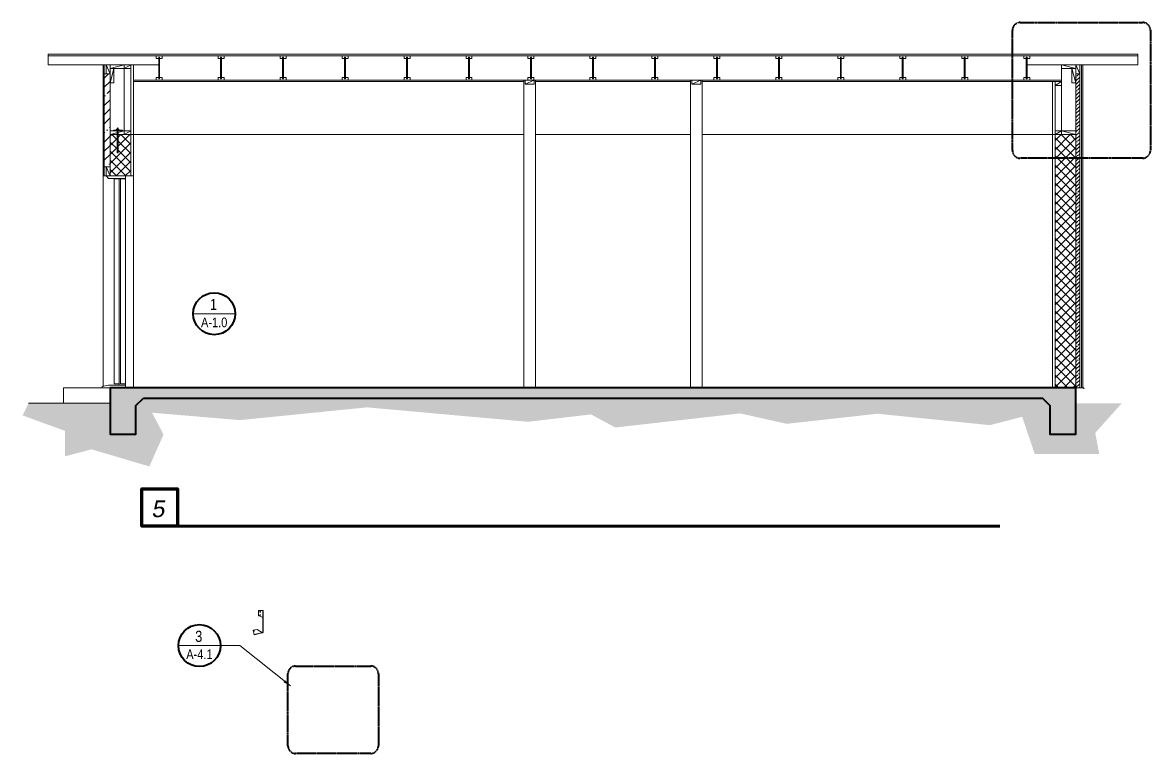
# Model space of a CAD drawing. Header units: inches. Extents: x -3905 to 10892, y 1064 to 9590.
# Drawn here: x 2129 to 2565.8, y 3535.6 to 3818.6 of the extents above; entities that cross this region are included whole.
import ezdxf
from ezdxf.enums import TextEntityAlignment as Align

# ---------------------------------------------------------------- set-up
doc = ezdxf.new("R2010")
doc.units = ezdxf.units.IN
doc.header["$MEASUREMENT"] = 0
doc.linetypes.add('CENTERLINE', pattern=[1.81, 0.75, -0.0625, 0.03, -0.0625, 0.75, -0.0625, 0.03, -0.0625])
doc.linetypes.add('MYHIDDEN', pattern=[0.1875, 0.125, -0.0625])
doc.layers.add('SECTIONS', color=70, linetype='Continuous', lineweight=0)
doc.styles.add('DS-TXT1', font='arial.ttf', dxfattribs={"oblique": 10})
doc.styles.get("Standard").update_dxf_attribs({"font": 'arial.ttf', "oblique": 10})
doc.styles.add('Title', font='swissck.ttf')
doc.dimstyles.new('DS-Fraction$7', dxfattribs={"dimtxt": 0.125, "dimasz": 0.125, "dimexe": 0.06, "dimexo": 0.06, "dimgap": 0.02, "dimtad": 0, "dimdec": 3, "dimzin": 0, "dimdsep": 46, "dimlunit": 4, "dimtxsty": 'DS-TXT1', "dimblk": 'BOXFILLED', "dimcen": -0.06, "dimclrd": 256, "dimclre": 256, "dimclrt": 256, "dimadec": 0, "dimazin": 0, "dimtfac": 1, "dimtdec": 3, "dimtmove": 1, "dimatfit": 3, "dimfxl": 1, "dimfrac": 2, "dimtolj": 1, "dimtzin": 0, "dimlwd": 0, "dimlwe": -1, "dimarcsym": 0})
pattern_1 = [(45, (339.1874, 1774.1077), (-1.767767, 1.767767), []), (135, (339.1874, 1774.1077), (-1.767767, -1.767767), [])]

# ---------------------------------------------------------------- blocks, each defined once
blk = doc.blocks.new('LSSUI35-l')
for p, q in [((-1.76, 11.58), (-1.76, 3.08)), ((-1.76, 11.58), (0.02, 11.58)), ((-1.7, 9.58), (-1.76, 9.58)), ((-1.7, 9.47), (-1.76, 9.47)), ((-1.7, 11.58), (-1.7, 8.91)), ((-1.7, 9.58), (-1.7, 3.08)), ((-0.35, 9.58), (-1.63, 8.84)), ((-1.63, 8.84), (-1.63, 3.33)), ((-0.65, 11.16), (-0.56, 11.16)), ((-0.65, 11), (-0.56, 11)), ((-0.65, 9.91), (-0.56, 9.91)), ((-0.65, 9.75), (-0.56, 9.75)), ((-0.09, 9.58), (-0.35, 9.58)), ((-0.09, 9.58), (0.02, 9.69)), ((0.02, 9.69), (0.02, 11.58)), ((-1.74, 3.01), (1.65, 2.18)), ((-1.72, 3.07), (-1.54, 3.03)), ((0.46, 4.21), (-1.54, 3)), ((-1.51, 3.02), (1.66, 2.24)), ((2.07, 3.91), (0.52, 4.29)), ((2.07, 3.91), (1.65, 2.18)), ((1.73, 3.79), (1.65, 3.74)), ((1.81, 3.66), (1.73, 3.61))]:
    blk.add_line(p, q)
for centre, radius, start, end in [((-1.71, 8.83), 0.0781, 7.2845, 78.463), ((-0.65, 11.08), 0.0781, 90, 270), ((-0.65, 9.83), 0.0781, 90, 270), ((-0.56, 11.08), 0.0781, 270, 90), ((-0.56, 9.83), 0.0781, 270, 90), ((-1.63, 3.08), 0.125, 180, 210), ((-1.7, 3.33), 0.0625, 270, 0), ((-1.63, 3.08), 0.0625, 180, 210), ((-1.6, 3.1), 0.125, 249.4647, 294.4647), ((-1.52, 3.07), 0.0625, 249.4647, 294.4647), ((0.4, 4.32), 0.125, 301.1977, 346.1977), ((1.69, 3.68), 0.0781, 121.1977, 301.1977), ((1.77, 3.73), 0.0781, 301.1977, 121.1977)]:
    blk.add_arc(centre, radius, start, end)
blk = doc.blocks.new('*U447')
at = {"color": 0, "lineweight": 0}
for p, q in [((1.83, 0.2), (-1.68, 0.2)), ((-1.68, 0), (-1.68, 0.2)), ((1.83, 0), (-1.68, 0)), ((0.41, 0.53), (-0.41, 0.53)), ((-0.25, 0.85), (-0.25, -1.4)), ((0.25, 0.85), (-0.25, 0.85)), ((-0.25, -1.5), (-0.25, 0)), ((0.25, 0.85), (0.25, -1.4)), ((0.25, -1.5), (0.25, 0)), ((1.83, 0), (1.83, 0.2)), ((-0.25, -1.5), (-0.25, -8.38)), ((0.25, -1.5), (0.25, -8.38))]:
    blk.add_line(p, q, dxfattribs=at)
at = {"color": 0, "linetype": 'CENTERLINE', "lineweight": 0}
blk.add_line((0, 1.28), (0, -4.36), dxfattribs=at)
at = {"linetype": 'Continuous', "lineweight": 5}
for p, q in [((-0.75, -3.5), (-0.75, -3.5)), ((-0.25, -8.38), (0.25, -8.38)), ((-0.25, -8.38), (-0.12, -8.5)), ((-0.19, -8.44), (-0.25, -8.38)), ((-0.12, -8.5), (0.12, -8.5))]:
    blk.add_line(p, q, dxfattribs=at)
at = {"linetype": 'Continuous', "lineweight": 0}
blk.add_line((0.12, -8.5), (0.25, -8.38), dxfattribs=at)
at = {"color": 0, "lineweight": 0}
for points in [[(0.41, 0.53), (0.41, 0.2), (-0.41, 0.2), (-0.41, 0.53)], [(-0.3, 0.59), (0.3, 0.59)]]:
    blk.add_lwpolyline(points, dxfattribs=at)
for centre, radius, start, end in [((-0.3, 0.45), 0.136, 34.0045, 145.9955), ((0, 0.27), 0.317, 54.1118, 125.8882), ((0.3, 0.45), 0.136, 34, 146)]:
    blk.add_arc(centre, radius, start, end, dxfattribs=at)
blk = doc.blocks.new('BCI 9-12')
at = {"color": 0}
for p, q in [((0.96875, 0.5625), (0.96875, 8.9375)), ((1.34375, 8.9375), (0.96875, 8.9375)), ((1.34375, 0.5625), (1.34375, 8.9375)), ((1.34375, 0.5625), (0.96875, 0.5625))]:
    blk.add_line(p, q, dxfattribs=at)
for points in [[(1.34375, 8.375), (2.3125, 8.375), (2.3125, 9.5), (0, 9.5), (0, 8.375), (0.96875, 8.375)], [(1.34375, 1.125), (2.3125, 1.125), (2.3125, 0), (0, 0), (0, 1.125), (0.96875, 1.125)]]:
    blk.add_lwpolyline(points, dxfattribs=at)
blk = doc.blocks.new('*U462')
at = {"color": 0, "lineweight": 0}
blk.add_line((0, 0), (3.5, 1.5), dxfattribs=at)
blk.add_lwpolyline([(0, 0), (3.5, 0), (3.5, 1.5), (0, 1.5)], close=True, dxfattribs=at)
blk = doc.blocks.new('DETAIL-BUBBLE')
at = {"linetype": 'Continuous', "lineweight": 0}
blk.add_line((0, 0), (-16.27, 0), dxfattribs=at)
at = {"linetype": 'Continuous', "lineweight": 40}
blk.add_circle((-8.14, 0), 8.14, dxfattribs=at)
at = {"linetype": 'Continuous', "lineweight": 0, "style": 'Title'}
blk.add_attdef('1', (-9.8, 1.43), '', height=4.32, dxfattribs=at)
blk.add_attdef('A7.0', text='', height=3.72, dxfattribs=at).set_placement((-8.16, -5.22), align=Align.CENTER)
blk = doc.blocks.new('_BoxFilled')
at = {"color": 0, "linetype": 'ByBlock', "lineweight": -2}
blk.add_line((-0.5, 0), (-1, 0), dxfattribs=at)
at = {"color": 0, "linetype": 'ByBlock'}
blk.add_solid([(-0.5, 0.5), (0.5, 0.5), (-0.5, -0.5), (0.5, -0.5)], dxfattribs=at)

msp = doc.modelspace()

# ---------------------------------------------------------------- hatches: boundary and pattern name
at = {"layer": 'SECTIONS', "linetype": 'Continuous', "lineweight": 0}
h = msp.add_hatch(dxfattribs=at)
h.set_pattern_fill('ANSI35', color=256, scale=20)
h.set_pattern_definition([(45, (339.1874, 1774.1077), (-3.535534, 3.535534), []), (45, (342.723, 1774.1077), (-3.535534, 3.535534), [6.25, -1.25, 0, -1.25])])
h.paths.add_polyline_path([(2162.87854, 3798.75575), (2161.3786, 3798.75575), (2160.62854, 3798.75575), (2160.62854, 3762.69477), (2161.3786, 3762.69477), (2162.87854, 3762.69477), (2162.87854, 3775.19491), (2162.87854, 3776.69491)])
h = msp.add_hatch(dxfattribs=at)
h.set_pattern_fill('ANSI35', color=256, scale=8)
h.set_pattern_definition([(45, (2290.508, 1499.0425), (-1.4142136, 1.4142136), []), (45, (2291.9221, 1499.0425), (-1.4142136, 1.4142136), [2.5, -0.5, 0, -0.5])])
h.paths.add_polyline_path([(2538.37854, 3798.75701), (2536.87914, 3798.75701), (2536.87914, 3677.19491), (2538.37854, 3677.19491)])
h = msp.add_hatch(dxfattribs=at)
h.set_pattern_fill('ANSI37', color=256, scale=20)
h.set_pattern_definition(pattern_1)
h.paths.add_polyline_path([(2170.87854, 3775.19491), (2166.06556, 3775.19491), (2166.06556, 3768.69491, -1), (2165.56556, 3768.69491), (2165.56556, 3775.19491), (2162.87854, 3775.19491), (2162.87854, 3759.19491), (2170.87854, 3759.19491)])
h = msp.add_hatch(dxfattribs=at)
h.set_pattern_fill('ANSI37', color=256, scale=20)
h.set_pattern_definition(pattern_1)
h.paths.add_polyline_path([(2536.87854, 3775.19491), (2531.37854, 3775.19491), (2528.87854, 3775.19491), (2528.87854, 3677.19491), (2536.87854, 3677.19491)])
h = msp.add_hatch(dxfattribs=at)
h.set_pattern_fill('AR-CONC', color=256, scale=2)
h.set_pattern_definition([(50, (339.187, 1774.108), (14.345204, -1.255043), [1.5, -16.5]), (355, (339.187, 1774.108), (-2.77503, 15.04384), [1.2, -13.2]), (100.45144, (340.383, 1774.003), (11.57018, 13.7888), [1.274804, -14.02284]), (46.1842, (339.187, 1778.108), (21.34483, -3.31039), [2.25, -24.75]), (96.6356, (340.966, 1777.832), (18.69324, 19.48237), [1.9122, -21.03428]), (351.1842, (339.187, 1778.108), (18.69324, 19.48237), [1.8, -19.8]), (21, (341.187, 1777.108), (11.93814, -8.05238), [1.5, -16.5]), (326, (341.187, 1777.108), (4.86631, 14.503), [1.2, -13.2]), (71.45144, (342.182, 1776.437), (16.80445, 6.45062), [1.274804, -14.02284]), (37.5, (339.1874, 1774.1077), (0.243197, 6.657877), [0, -13.04, 0, -13.4, 0, -13.25]), (7.5, (339.1874, 1774.108), (5.26139, 7.888234), [0, -7.64, 0, -12.74, 0, -5.05]), (327.5, (334.7274, 1774.1077), (10.676449, -0.451097), [0, -5, 0, -15.6, 0, -20.7]), (317.5, (332.727, 1774.108), (11.663723, 2.0021), [0, -6.5, 0, -10.36, 0, -14.7])])
h.paths.add_polyline_path([(2536.87854, 3677.19491), (2162.87854, 3677.19491), (2162.87854, 3659.19491), (2172.87854, 3659.19491), (2172.87854, 3670.29364), (2175.77981, 3673.19491), (2523.97727, 3673.19491), (2526.87854, 3670.29364), (2526.87854, 3659.19491), (2536.87854, 3659.19491)])
at = {"layer": 'SECTIONS', "linetype": 'Continuous', "lineweight": 5}
h = msp.add_hatch(dxfattribs=at)
h.set_pattern_fill('EARTH', color=256, scale=20)
h.set_pattern_definition([(0, (4.2614, 232.845), (5, 5), [5, -5]), (0, (4.2614, 234.72), (5, 5), [5, -5]), (0, (4.2614, 236.595), (5, 5), [5, -5]), (90, (4.8864, 237.22), (-5, 5), [5, -5]), (90, (6.7614, 237.22), (-5, 5), [5, -5]), (90, (8.6364, 237.22), (-5, 5), [5, -5])])
h.paths.add_polyline_path([(2544.4066, 3659.69893), (2554.68965, 3671.19491), (2536.87854, 3671.19491), (2536.87854, 3659.19491), (2526.87854, 3659.19491), (2526.87854, 3670.29364), (2523.97727, 3673.19491), (2175.77981, 3673.19491), (2172.87854, 3670.29364), (2172.87854, 3659.19491), (2162.87854, 3659.19491), (2162.87854, 3671.19491), (2131.32705, 3671.19491), (2128.97409, 3666.46095), (2145.3904, 3660.48294), (2145.3904, 3650.60624), (2155.68314, 3653.33531), (2178.09268, 3646.70754), (2183.56481, 3659.05342), (2179.135, 3667.5006), (2213.14018, 3664.64154), (2262.38905, 3669.5799), (2324.64405, 3663.99364), (2349.1382, 3666.85269), (2358.51894, 3661.7844), (2406.85581, 3667.24256), (2424.96583, 3663.21391), (2460.14358, 3667.11262), (2503.62643, 3662.68794), (2516.13408, 3665.93686), (2520.95473, 3651.51167), (2545.97003, 3651.51167)])

# ---------------------------------------------------------------- linework, layer by layer
at = {"layer": 'SECTIONS', "linetype": 'Continuous', "lineweight": 0}
for p, q in [((2560.87854, 3806.38061), (2138.87854, 3806.38061)), ((2138.87854, 3806.38061), (2138.87854, 3802.25561)), ((2138.87854, 3806.38061), (2138.87854, 3805.75561)), ((2560.87854, 3805.75561), (2138.87854, 3805.75561)), ((2560.87854, 3806.38061), (2560.87854, 3805.75561)), ((2560.87854, 3805.75561), (2560.87854, 3802.25561)), ((2181.69111, 3802.25561), (2138.87854, 3802.25561)), ((2160.12854, 3759.19491), (2160.12854, 3802.25561)), ((2160.12854, 3802.25561), (2160.62854, 3802.25561)), ((2160.62854, 3759.19491), (2160.62854, 3802.25561)), ((2162.87854, 3800.75561), (2168.37854, 3802.25561)), ((2162.87854, 3776.69491), (2162.87854, 3800.75561)), ((2164.37854, 3800.75561), (2162.87854, 3795.25561)), ((2170.87854, 3802.25561), (2168.37854, 3800.75561)), ((2168.37854, 3776.69491), (2168.37854, 3800.75561)), ((2170.87854, 3775.19491), (2170.87854, 3802.25561)), ((2171.87854, 3775.19491), (2171.87854, 3802.25561)), ((2518.06596, 3802.25561), (2560.87854, 3802.25561)), ((2536.87854, 3800.75561), (2531.37854, 3802.25561)), ((2531.37854, 3776.69491), (2531.37854, 3800.75561)), ((2535.37854, 3800.75561), (2536.87854, 3795.25561)), ((2536.87854, 3776.69491), (2536.87854, 3800.75561)), ((2539.12854, 3677.19491), (2539.12854, 3802.25561)), ((2539.62854, 3677.19491), (2539.62854, 3802.25561)), ((2531.37854, 3796.25941), (2171.87854, 3796.25941)), ((2323.12854, 3677.19491), (2323.12854, 3796.25941)), ((2323.12854, 3796.25941), (2327.62854, 3796.25941)), ((2327.62854, 3677.19491), (2327.62854, 3796.25941)), ((2387.62854, 3677.19491), (2387.62854, 3796.25941)), ((2387.62854, 3796.25941), (2392.12854, 3796.25941)), ((2392.12854, 3677.19491), (2392.12854, 3796.25941)), ((2323.12854, 3795.75941), (2171.87854, 3795.75941)), ((2387.62854, 3795.75941), (2327.62854, 3795.75941)), ((2531.37854, 3795.75941), (2392.12854, 3795.75941)), ((2527.87854, 3795.75941), (2527.87854, 3677.19491)), ((2531.37854, 3795.75941), (2528.87854, 3794.25941)), ((2528.87854, 3794.25941), (2528.87854, 3775.94491)), ((2162.87854, 3775.19491), (2168.37854, 3776.69491)), ((2162.87854, 3775.19491), (2170.87854, 3775.19491)), ((2164.37854, 3775.19491), (2162.87854, 3775.19491)), ((2170.87854, 3776.69491), (2168.37854, 3775.19491)), ((2170.87854, 3775.19491), (2169.37854, 3775.19491)), ((2169.37854, 3775.19491), (2170.87854, 3775.19491)), ((2170.87854, 3775.19491), (2323.12854, 3775.19491)), ((2171.87854, 3759.19491), (2171.87854, 3775.19491)), ((2327.62854, 3775.19491), (2387.62854, 3775.19491)), ((2392.12854, 3775.19491), (2528.87854, 3775.19491)), ((2531.37854, 3776.69491), (2528.87854, 3775.19491)), ((2528.87854, 3677.19491), (2528.87854, 3775.19491)), ((2528.87854, 3775.19491), (2536.87854, 3775.19491)), ((2536.87854, 3775.19491), (2531.37854, 3776.69491)), ((2536.87854, 3677.19491), (2536.87854, 3775.19491)), ((2160.12854, 3759.19491), (2160.62854, 3759.19491)), ((2160.12854, 3759.19491), (2160.12854, 3677.76494)), ((2160.12854, 3759.19491), (2162.87854, 3759.19491)), ((2162.2364, 3758.19491), (2161.3786, 3759.19491)), ((2168.78524, 3758.19491), (2162.2364, 3758.19491)), ((2170.87854, 3759.19491), (2162.87854, 3759.19491)), ((2168.78524, 3759.19491), (2168.78524, 3758.19491)), ((2170.87854, 3759.19491), (2171.87854, 3759.19491)), ((2171.87854, 3759.19491), (2171.87854, 3677.19491)), ((2162.2364, 3678.19491), (2159.78524, 3677.69491)), ((2168.78524, 3678.19491), (2162.2364, 3678.19491)), ((2168.78524, 3677.19491), (2168.78524, 3678.19491)), ((2162.87854, 3677.19491), (2144.87854, 3677.19491)), ((2144.87854, 3677.19491), (2144.87854, 3671.19491)), ((2159.78524, 3677.69491), (2159.78524, 3677.19491)), ((2159.78524, 3677.19491), (2159.78524, 3677.19491)), ((2159.78524, 3677.19491), (2160.12854, 3677.19491)), ((2160.12854, 3677.19491), (2162.87854, 3677.19491)), ((2166.28524, 3677.19491), (2167.78524, 3677.19491)), ((2166.28524, 3677.19491), (2167.78524, 3677.19491)), ((2167.78524, 3677.19491), (2166.28524, 3677.19491)), ((2536.87854, 3677.19491), (2536.87854, 3659.19491)), ((2162.87854, 3671.19491), (2131.32705, 3671.19491)), ((2131.32705, 3671.19491), (2140.18045, 3671.19491))]:
    msp.add_line(p, q, dxfattribs=at)
at = {"layer": 'SECTIONS', "linetype": 'Continuous', "lineweight": 60}
msp.add_line((2188.98878, 3623.61805), (2507.46965, 3623.61805), dxfattribs=at)
at = {"layer": 'SECTIONS', "linetype": 'MYHIDDEN', "lineweight": 40}
for points in [[(2515.32538, 3818.60835), (2562.78448, 3818.60835, -0.414213562), (2565.78448, 3815.60835), (2565.78448, 3769.07548, -0.414213562), (2562.78448, 3766.07548), (2515.32538, 3766.07548, -0.414213562), (2512.32538, 3769.07548), (2512.32538, 3815.60835, -0.414213562)], [(2234.74398, 3569.39545), (2263.80169, 3569.39545, -0.414213562), (2266.80169, 3566.39545), (2266.80169, 3538.55216, -0.414213562), (2263.80169, 3535.55216), (2234.74398, 3535.55216, -0.414213562), (2231.74398, 3538.55216), (2231.74398, 3566.39545, -0.414213562)]]:
    msp.add_lwpolyline(points, format="xyb", close=True, dxfattribs=at)
at = {"layer": 'SECTIONS', "linetype": 'Continuous', "lineweight": 0}
for points in [[(2536.8786, 3677.19491), (2539.87854, 3677.19491), (2540.17326, 3676.74148), (2539.87854, 3677.19491), (2539.62854, 3677.19491), (2539.62854, 3802.25561), (2560.87854, 3802.25561), (2560.87854, 3806.38061), (2138.87854, 3806.38061), (2138.87854, 3802.25561), (2160.12854, 3802.25561), (2160.12854, 3759.19491), (2161.50354, 3759.19491), (2162.2364, 3758.19491), (2164.41003, 3758.12951), (2164.41003, 3678.69491), (2166.34764, 3678.69491), (2166.34764, 3678.19491), (2162.2364, 3678.19491), (2159.78524, 3677.69491), (2159.78524, 3677.44491), (2159.78524, 3677.19491)], [(2323.12854, 3677.19491), (2323.12854, 3795.75941), (2171.87854, 3795.75941), (2171.87854, 3759.19491)], [(2387.62854, 3677.19491), (2387.62854, 3795.75941), (2327.62854, 3795.75941), (2327.62854, 3677.19491)], [(2392.12854, 3677.19491), (2392.12854, 3795.75941), (2527.87854, 3795.75941)], [(2162.87854, 3759.19491), (2162.87854, 3775.19491), (2170.87854, 3775.19491), (2170.87854, 3759.19491)], [(2171.87854, 3759.19491), (2168.78524, 3759.19491), (2168.78524, 3677.19491)], [(2536.87854, 3680.19491), (2536.87854, 3677.19491), (2539.87854, 3677.19491), (2540.17326, 3676.74148)]]:
    msp.add_lwpolyline(points, dxfattribs=at)
for points in [[(2160.62854, 3802.25561), (2161.3786, 3802.25561), (2161.3786, 3798.75575), (2160.62854, 3798.75575)], [(2162.87854, 3800.75561), (2168.37854, 3800.75561), (2168.37854, 3802.25561), (2162.87854, 3802.25561)], [(2162.87854, 3800.75561), (2162.87854, 3795.25561), (2164.37854, 3795.25561), (2164.37854, 3800.75561)], [(2168.37854, 3802.25561), (2170.87854, 3802.25561), (2170.87854, 3800.75561), (2168.37854, 3800.75561)], [(2536.87854, 3800.75561), (2531.37854, 3800.75561), (2531.37854, 3802.25561), (2536.87854, 3802.25561)], [(2536.87854, 3800.75561), (2536.87854, 3795.25561), (2535.37854, 3795.25561), (2535.37854, 3800.75561)], [(2538.37854, 3677.19491), (2536.87914, 3677.19491), (2536.87914, 3798.75701), (2538.37854, 3798.75701)], [(2528.87854, 3794.25941), (2531.37854, 3794.25941), (2531.37854, 3795.75941), (2528.87854, 3795.75941)], [(2162.87854, 3775.19491), (2168.37854, 3775.19491), (2168.37854, 3776.69491), (2162.87854, 3776.69491)], [(2168.37854, 3776.69491), (2170.87854, 3776.69491), (2170.87854, 3775.19491), (2168.37854, 3775.19491)], [(2528.87854, 3775.19491), (2531.37854, 3775.19491), (2531.37854, 3776.69491), (2528.87854, 3776.69491)], [(2536.87854, 3775.19491), (2531.37854, 3775.19491), (2531.37854, 3776.69491), (2536.87854, 3776.69491)], [(2160.62854, 3762.69477), (2161.3786, 3762.69477), (2161.3786, 3759.19491), (2160.62854, 3759.19491)], [(2166.34764, 3678.69491), (2164.41003, 3678.69491), (2164.41003, 3758.12951), (2166.34764, 3758.12951)], [(2168.78524, 3678.69491), (2166.84764, 3678.69491), (2166.84764, 3758.12951), (2168.78524, 3758.12951)]]:
    msp.add_lwpolyline(points, close=True, dxfattribs=at)
at = {"layer": 'SECTIONS', "linetype": 'Continuous', "lineweight": 40}
msp.add_lwpolyline([(2175.77981, 3673.19491), (2523.97727, 3673.19491), (2526.87854, 3670.29364), (2526.87854, 3659.19491), (2536.87854, 3659.19491), (2536.87854, 3677.19491), (2162.87854, 3677.19491), (2162.87854, 3659.19491), (2172.87854, 3659.19491), (2172.87854, 3670.29364)], close=True, dxfattribs=at)
at = {"layer": 'SECTIONS', "linetype": 'Continuous', "lineweight": 70}
msp.add_lwpolyline([(2188.98878, 3623.61805), (2175.13255, 3623.61805), (2175.13255, 3638.04044), (2188.98878, 3638.04044)], close=True, dxfattribs=at)

# ---------------------------------------------------------------- block references
at = {"layer": 'SECTIONS', "linetype": 'Continuous', "lineweight": 0}
for name, p, xscale, yscale, zscale in [('BCI 9-12', (2183.03433, 3796.25941), -0.9996, 0.9996, 0.9996), ('BCI 9-12', (2204.72275, 3796.25941), 0.9996, 0.9996, 0.9996), ('BCI 9-12', (2228.72275, 3796.25941), 0.9996, 0.9996, 0.9996), ('BCI 9-12', (2252.72275, 3796.25941), 0.9996, 0.9996, 0.9996), ('BCI 9-12', (2276.72275, 3796.25941), 0.9996, 0.9996, 0.9996), ('BCI 9-12', (2300.72275, 3796.25941), 0.9996, 0.9996, 0.9996), ('BCI 9-12', (2324.72275, 3796.25941), 0.9996, 0.9996, 0.9996), ('BCI 9-12', (2348.72275, 3796.25941), 0.9996, 0.9996, 0.9996), ('BCI 9-12', (2372.72275, 3796.25941), 0.9996, 0.9996, 0.9996), ('BCI 9-12', (2396.72275, 3796.25941), 0.9996, 0.9996, 0.9996), ('BCI 9-12', (2420.72275, 3796.25941), 0.9996, 0.9996, 0.9996), ('BCI 9-12', (2444.72275, 3796.25941), 0.9996, 0.9996, 0.9996), ('BCI 9-12', (2468.72275, 3796.25941), 0.9996, 0.9996, 0.9996), ('BCI 9-12', (2492.72275, 3796.25941), 0.9996, 0.9996, 0.9996), ('BCI 9-12', (2516.72275, 3796.25941), 0.9996, 0.9996, 0.9996), ('*U462', (2323.62861, 3794.75947), 0.99996, 0.99996, 0.99996), ('*U462', (2388.12861, 3794.75947), 0.99996, 0.99996, 0.99996)]:
    msp.add_blockref(name, p, dxfattribs=dict(at, xscale=xscale, yscale=yscale, zscale=zscale))
at = {"layer": 'SECTIONS', "linetype": 'Continuous', "lineweight": 0, "rotation": 90}
for p, xscale, yscale, zscale in [((2162.87854, 3798.75575), 0.99996, 0.99996, 0.99996), ((2538.37854, 3798.75701), 0.9996, 0.9996, 0.9996), ((2162.87854, 3759.19491), 0.99996, 0.99996, 0.99996)]:
    msp.add_blockref('*U462', p, dxfattribs=dict(at, xscale=xscale, yscale=yscale, zscale=zscale))
at = {"layer": 'SECTIONS', "linetype": 'Continuous', "lineweight": 0}
msp.add_blockref('*U447', (2165.81556, 3776.69491), dxfattribs=at)
at = {"layer": 'SECTIONS', "linetype": 'Continuous', "lineweight": 5}
for p, values in [((2211.34241, 3705.84841), {'1': '1', 'A7.0': 'A-1.0'}), ((2205.6289, 3577.31603), {'1': '3', 'A7.0': 'A-4.1'})]:
    msp.add_blockref('DETAIL-BUBBLE', p, dxfattribs=at).add_auto_attribs(values)
at = {"layer": 'SECTIONS', "linetype": 'Continuous', "lineweight": 0, "xscale": -1}
msp.add_blockref('LSSUI35-l', (2220.35619, 3579.32433), dxfattribs=at)

# ---------------------------------------------------------------- texts
at = {"layer": 'SECTIONS', "oblique": 10}
msp.add_text('5', height=6.47856, dxfattribs=at).set_placement((2178.83885, 3627.0549))

# ---------------------------------------------------------------- leaders
at = {"layer": 'SECTIONS', "linetype": 'Continuous', "lineweight": 20}
msp.add_leader([(2232.70381, 3561.67172), (2213.06799, 3577.31603), (2205.6289, 3577.31603)], dimstyle='DS-Fraction$7', override={"dimscale": 24, "dimgap": 0.02, "dimtad": 0}, dxfattribs=at)

doc.saveas('drawing.dxf')
